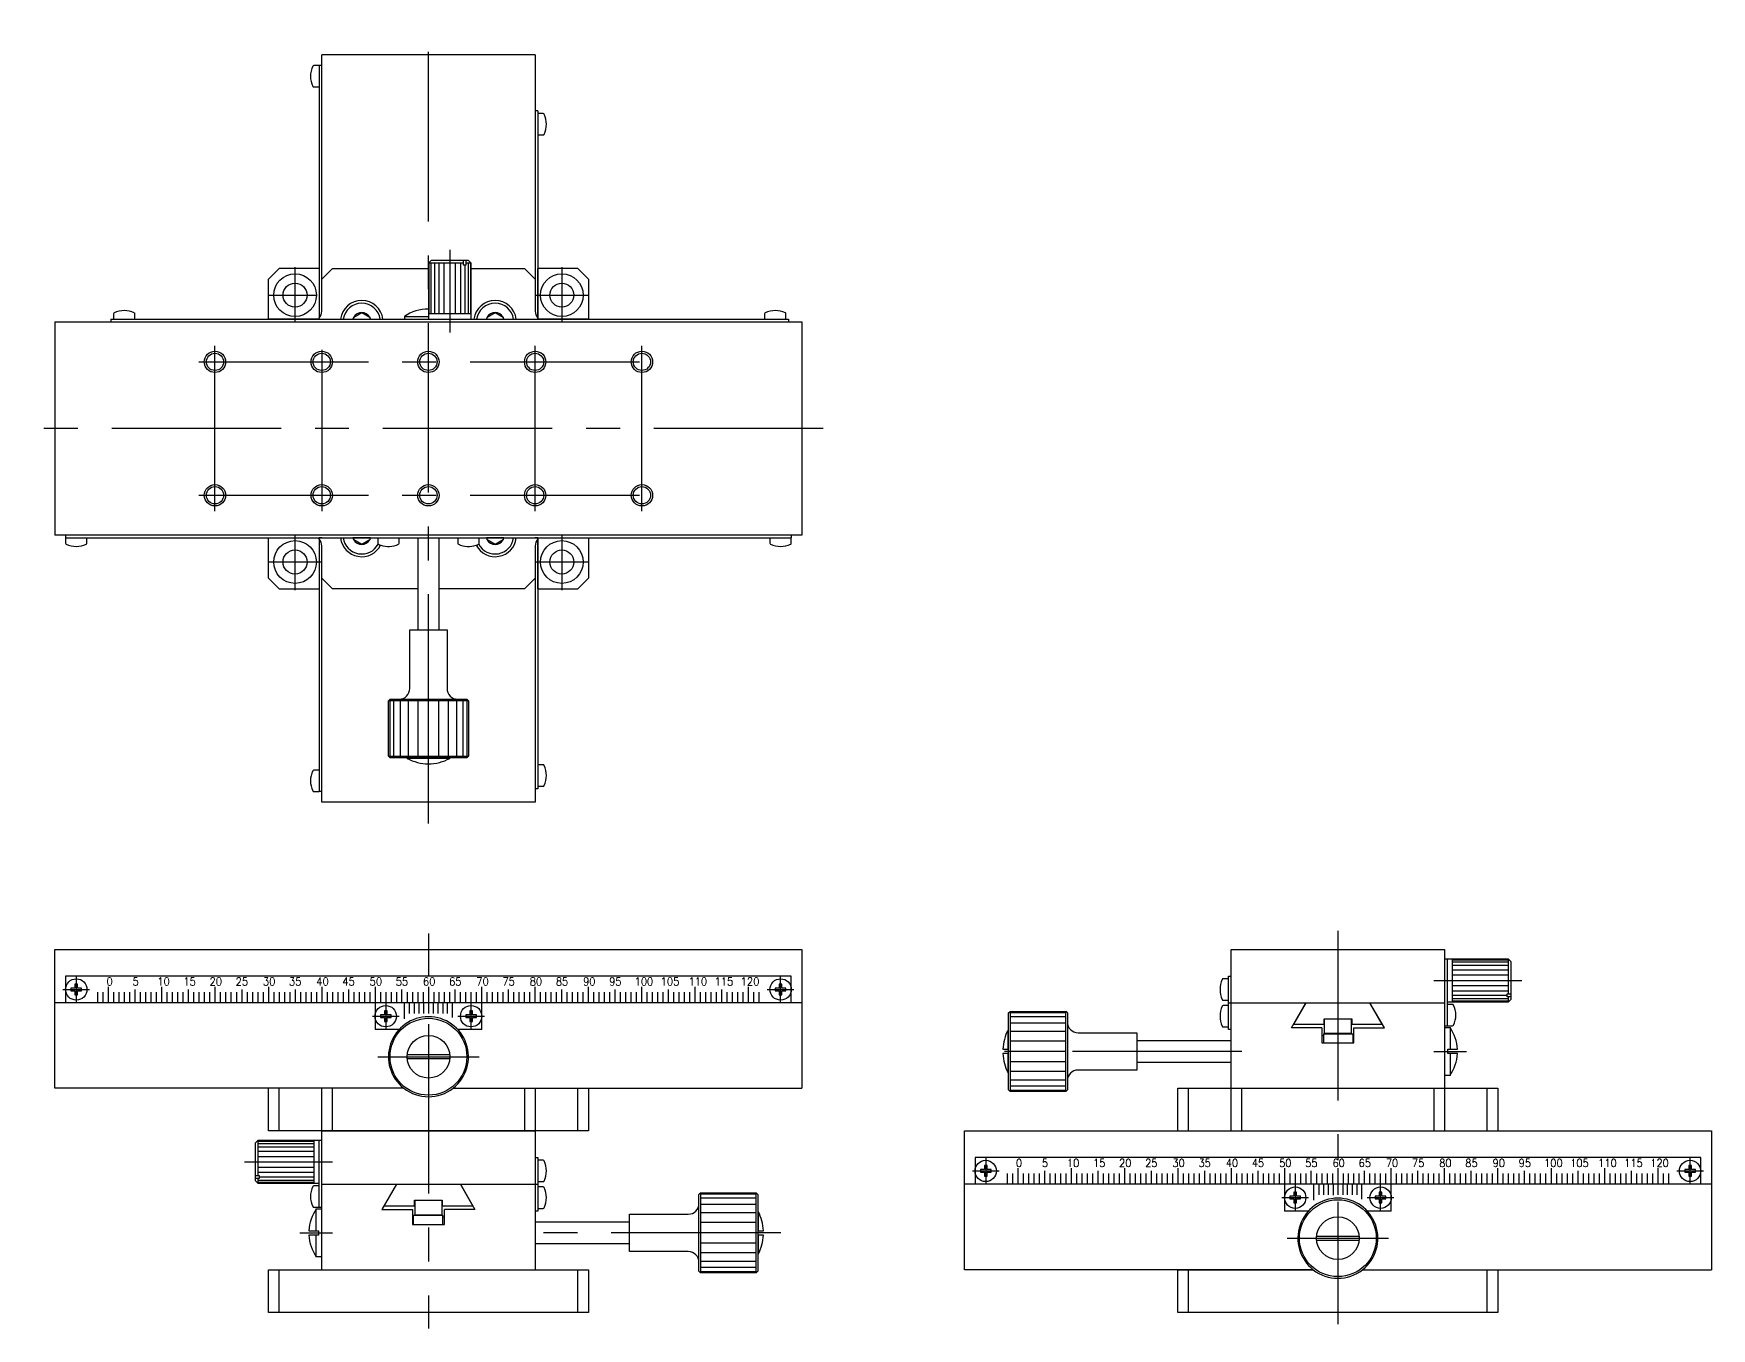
# Model space of a CAD drawing. Extents: x 10 to 520, y 10 to 290.
# Drawn here: x 206 to 520.4, y 47 to 289.6 of the extents above; entities that cross this region are included whole.
import ezdxf

# ---------------------------------------------------------------- set-up
doc = ezdxf.new("R2010")
doc.units = 0
doc.linetypes.add('CENTER', pattern=[50.8, 31.75, -6.35, 6.35, -6.35])
doc.layers.get('0').update_dxf_attribs({"linetype": 'CONTINUOUS'})
doc.layers.add('CENTER', color=1, linetype='CENTER')
doc.styles.add('CONVERTER_2', font='txt.shx', dxfattribs={"width": 0.9})

# ---------------------------------------------------------------- blocks, each defined once
blk = doc.blocks.new('*U19')
at = {"color": 7, "linetype": 'CONTINUOUS', "style": 'CONVERTER_2', "width": 0.9}
blk.add_text('120', height=1.5, dxfattribs=at).set_placement((338.5375, 111.25))
blk = doc.blocks.new('*U20')
at = {"color": 7, "linetype": 'CONTINUOUS', "style": 'CONVERTER_2', "width": 0.9}
blk.add_text('110', height=1.5, dxfattribs=at).set_placement((328.7625, 111.25))
blk = doc.blocks.new('*U21')
at = {"color": 7, "linetype": 'CONTINUOUS', "style": 'CONVERTER_2', "width": 0.9}
blk.add_text('100', height=1.5, dxfattribs=at).set_placement((318.65, 111.25))
blk = doc.blocks.new('*U22')
at = {"color": 7, "linetype": 'CONTINUOUS', "style": 'CONVERTER_2', "width": 0.9}
blk.add_text('115', height=1.5, dxfattribs=at).set_placement((333.65, 111.25))
blk = doc.blocks.new('*U23')
at = {"color": 7, "linetype": 'CONTINUOUS', "style": 'CONVERTER_2', "width": 0.9}
blk.add_text('105', height=1.5, dxfattribs=at).set_placement((323.5375, 111.25))
blk = doc.blocks.new('*U24')
at = {"color": 7, "linetype": 'CONTINUOUS', "style": 'CONVERTER_2', "width": 0.9}
blk.add_text('0', height=1.5, dxfattribs=at).set_placement((219.6625, 111.25))
blk = doc.blocks.new('*U25')
at = {"color": 7, "linetype": 'CONTINUOUS', "style": 'CONVERTER_2', "width": 0.9}
blk.add_text('10', height=1.5, dxfattribs=at).set_placement((229.2125, 111.25))
blk = doc.blocks.new('*U26')
at = {"color": 7, "linetype": 'CONTINUOUS', "style": 'CONVERTER_2', "width": 0.9}
blk.add_text('5', height=1.5, dxfattribs=at).set_placement((224.55, 111.25))
blk = doc.blocks.new('*U27')
at = {"color": 7, "linetype": 'CONTINUOUS', "style": 'CONVERTER_2', "width": 0.9}
blk.add_text('20', height=1.5, dxfattribs=at).set_placement((238.9875, 111.25))
blk = doc.blocks.new('*U28')
at = {"color": 7, "linetype": 'CONTINUOUS', "style": 'CONVERTER_2', "width": 0.9}
blk.add_text('15', height=1.5, dxfattribs=at).set_placement((234.1, 111.25))
blk = doc.blocks.new('*U29')
at = {"color": 7, "linetype": 'CONTINUOUS', "style": 'CONVERTER_2', "width": 0.9}
blk.add_text('55', height=1.5, dxfattribs=at).set_placement((273.875, 111.25))
blk = doc.blocks.new('*U30')
at = {"color": 7, "linetype": 'CONTINUOUS', "style": 'CONVERTER_2', "width": 0.9}
blk.add_text('95', height=1.5, dxfattribs=at).set_placement((313.875, 111.25))
blk = doc.blocks.new('*U31')
at = {"color": 7, "linetype": 'CONTINUOUS', "style": 'CONVERTER_2', "width": 0.9}
blk.add_text('90', height=1.5, dxfattribs=at).set_placement((308.9875, 111.25))
blk = doc.blocks.new('*U32')
at = {"color": 7, "linetype": 'CONTINUOUS', "style": 'CONVERTER_2', "width": 0.9}
blk.add_text('85', height=1.5, dxfattribs=at).set_placement((303.875, 111.25))
blk = doc.blocks.new('*U33')
at = {"color": 7, "linetype": 'CONTINUOUS', "style": 'CONVERTER_2', "width": 0.9}
blk.add_text('25', height=1.5, dxfattribs=at).set_placement((243.875, 111.25))
blk = doc.blocks.new('*U34')
at = {"color": 7, "linetype": 'CONTINUOUS', "style": 'CONVERTER_2', "width": 0.9}
blk.add_text('30', height=1.5, dxfattribs=at).set_placement((248.9875, 111.25))
blk = doc.blocks.new('*U35')
at = {"color": 7, "linetype": 'CONTINUOUS', "style": 'CONVERTER_2', "width": 0.9}
blk.add_text('35', height=1.5, dxfattribs=at).set_placement((253.875, 111.25))
blk = doc.blocks.new('*U36')
at = {"color": 7, "linetype": 'CONTINUOUS', "style": 'CONVERTER_2', "width": 0.9}
blk.add_text('40', height=1.5, dxfattribs=at).set_placement((258.9875, 111.25))
blk = doc.blocks.new('*U37')
at = {"color": 7, "linetype": 'CONTINUOUS', "style": 'CONVERTER_2', "width": 0.9}
blk.add_text('80', height=1.5, dxfattribs=at).set_placement((298.9875, 111.25))
blk = doc.blocks.new('*U38')
at = {"color": 7, "linetype": 'CONTINUOUS', "style": 'CONVERTER_2', "width": 0.9}
blk.add_text('75', height=1.5, dxfattribs=at).set_placement((293.875, 111.25))
blk = doc.blocks.new('*U39')
at = {"color": 7, "linetype": 'CONTINUOUS', "style": 'CONVERTER_2', "width": 0.9}
blk.add_text('45', height=1.5, dxfattribs=at).set_placement((263.875, 111.25))
blk = doc.blocks.new('*U40')
at = {"color": 7, "linetype": 'CONTINUOUS', "style": 'CONVERTER_2', "width": 0.9}
blk.add_text('60', height=1.5, dxfattribs=at).set_placement((278.9875, 111.25))
blk = doc.blocks.new('*U41')
at = {"color": 7, "linetype": 'CONTINUOUS', "style": 'CONVERTER_2', "width": 0.9}
blk.add_text('65', height=1.5, dxfattribs=at).set_placement((283.875, 111.25))
blk = doc.blocks.new('*U42')
at = {"color": 7, "linetype": 'CONTINUOUS', "style": 'CONVERTER_2', "width": 0.9}
blk.add_text('50', height=1.5, dxfattribs=at).set_placement((268.9875, 111.25))
blk = doc.blocks.new('*U43')
at = {"color": 7, "linetype": 'CONTINUOUS', "style": 'CONVERTER_2', "width": 0.9}
blk.add_text('70', height=1.5, dxfattribs=at).set_placement((288.9875, 111.25))
blk = doc.blocks.new('*U44')
at = {"color": 7, "linetype": 'CONTINUOUS', "style": 'CONVERTER_2', "width": 0.9}
blk.add_text('70', height=1.5, dxfattribs=at).set_placement((459.42, 77.25))
blk = doc.blocks.new('*U45')
at = {"color": 7, "linetype": 'CONTINUOUS', "style": 'CONVERTER_2', "width": 0.9}
blk.add_text('50', height=1.5, dxfattribs=at).set_placement((439.42, 77.25))
blk = doc.blocks.new('*U46')
at = {"color": 7, "linetype": 'CONTINUOUS', "style": 'CONVERTER_2', "width": 0.9}
blk.add_text('65', height=1.5, dxfattribs=at).set_placement((454.31, 77.25))
blk = doc.blocks.new('*U47')
at = {"color": 7, "linetype": 'CONTINUOUS', "style": 'CONVERTER_2', "width": 0.9}
blk.add_text('60', height=1.5, dxfattribs=at).set_placement((449.42, 77.25))
blk = doc.blocks.new('*U48')
at = {"color": 7, "linetype": 'CONTINUOUS', "style": 'CONVERTER_2', "width": 0.9}
blk.add_text('45', height=1.5, dxfattribs=at).set_placement((434.31, 77.25))
blk = doc.blocks.new('*U49')
at = {"color": 7, "linetype": 'CONTINUOUS', "style": 'CONVERTER_2', "width": 0.9}
blk.add_text('75', height=1.5, dxfattribs=at).set_placement((464.31, 77.25))
blk = doc.blocks.new('*U50')
at = {"color": 7, "linetype": 'CONTINUOUS', "style": 'CONVERTER_2', "width": 0.9}
blk.add_text('80', height=1.5, dxfattribs=at).set_placement((469.42, 77.25))
blk = doc.blocks.new('*U51')
at = {"color": 7, "linetype": 'CONTINUOUS', "style": 'CONVERTER_2', "width": 0.9}
blk.add_text('40', height=1.5, dxfattribs=at).set_placement((429.42, 77.25))
blk = doc.blocks.new('*U52')
at = {"color": 7, "linetype": 'CONTINUOUS', "style": 'CONVERTER_2', "width": 0.9}
blk.add_text('35', height=1.5, dxfattribs=at).set_placement((424.31, 77.25))
blk = doc.blocks.new('*U53')
at = {"color": 7, "linetype": 'CONTINUOUS', "style": 'CONVERTER_2', "width": 0.9}
blk.add_text('30', height=1.5, dxfattribs=at).set_placement((419.42, 77.25))
blk = doc.blocks.new('*U54')
at = {"color": 7, "linetype": 'CONTINUOUS', "style": 'CONVERTER_2', "width": 0.9}
blk.add_text('25', height=1.5, dxfattribs=at).set_placement((414.31, 77.25))
blk = doc.blocks.new('*U55')
at = {"color": 7, "linetype": 'CONTINUOUS', "style": 'CONVERTER_2', "width": 0.9}
blk.add_text('85', height=1.5, dxfattribs=at).set_placement((474.31, 77.25))
blk = doc.blocks.new('*U56')
at = {"color": 7, "linetype": 'CONTINUOUS', "style": 'CONVERTER_2', "width": 0.9}
blk.add_text('90', height=1.5, dxfattribs=at).set_placement((479.42, 77.25))
blk = doc.blocks.new('*U57')
at = {"color": 7, "linetype": 'CONTINUOUS', "style": 'CONVERTER_2', "width": 0.9}
blk.add_text('95', height=1.5, dxfattribs=at).set_placement((484.31, 77.25))
blk = doc.blocks.new('*U58')
at = {"color": 7, "linetype": 'CONTINUOUS', "style": 'CONVERTER_2', "width": 0.9}
blk.add_text('55', height=1.5, dxfattribs=at).set_placement((444.31, 77.25))
blk = doc.blocks.new('*U59')
at = {"color": 7, "linetype": 'CONTINUOUS', "style": 'CONVERTER_2', "width": 0.9}
blk.add_text('15', height=1.5, dxfattribs=at).set_placement((404.53, 77.25))
blk = doc.blocks.new('*U60')
at = {"color": 7, "linetype": 'CONTINUOUS', "style": 'CONVERTER_2', "width": 0.9}
blk.add_text('20', height=1.5, dxfattribs=at).set_placement((409.42, 77.25))
blk = doc.blocks.new('*U61')
at = {"color": 7, "linetype": 'CONTINUOUS', "style": 'CONVERTER_2', "width": 0.9}
blk.add_text('5', height=1.5, dxfattribs=at).set_placement((394.98, 77.25))
blk = doc.blocks.new('*U62')
at = {"color": 7, "linetype": 'CONTINUOUS', "style": 'CONVERTER_2', "width": 0.9}
blk.add_text('10', height=1.5, dxfattribs=at).set_placement((399.65, 77.25))
blk = doc.blocks.new('*U63')
at = {"color": 7, "linetype": 'CONTINUOUS', "style": 'CONVERTER_2', "width": 0.9}
blk.add_text('0', height=1.5, dxfattribs=at).set_placement((390.1, 77.25))
blk = doc.blocks.new('*U64')
at = {"color": 7, "linetype": 'CONTINUOUS', "style": 'CONVERTER_2', "width": 0.9}
blk.add_text('105', height=1.5, dxfattribs=at).set_placement((493.97, 77.25))
blk = doc.blocks.new('*U65')
at = {"color": 7, "linetype": 'CONTINUOUS', "style": 'CONVERTER_2', "width": 0.9}
blk.add_text('115', height=1.5, dxfattribs=at).set_placement((504.08, 77.25))
blk = doc.blocks.new('*U66')
at = {"color": 7, "linetype": 'CONTINUOUS', "style": 'CONVERTER_2', "width": 0.9}
blk.add_text('100', height=1.5, dxfattribs=at).set_placement((489.08, 77.25))
blk = doc.blocks.new('*U67')
at = {"color": 7, "linetype": 'CONTINUOUS', "style": 'CONVERTER_2', "width": 0.9}
blk.add_text('110', height=1.5, dxfattribs=at).set_placement((499.2, 77.25))
blk = doc.blocks.new('*U68')
at = {"color": 7, "linetype": 'CONTINUOUS', "style": 'CONVERTER_2', "width": 0.9}
blk.add_text('120', height=1.5, dxfattribs=at).set_placement((508.97, 77.25))

msp = doc.modelspace()

# ---------------------------------------------------------------- linework, layer by layer
at = {"color": 7, "linetype": 'CONTINUOUS'}
for p, q in [((259.5, 283.59), (258.51, 283.59)), ((259.5, 283.59), (259.5, 236.27)), ((260, 283.59), (259.5, 283.59)), ((260, 237.59), (260, 285.59)), ((300, 285.59), (260, 285.59)), ((300, 285.59), (300, 237.59)), ((258.51, 279.59), (259.5, 279.59)), ((300.5, 275.09), (300, 275.09)), ((300.5, 275.09), (300.5, 236.09)), ((301.49, 274.59), (300.5, 274.59)), ((300.5, 270.59), (301.49, 270.59)), ((252, 245.59), (250, 243.59)), ((259.5, 245.59), (252, 245.59)), ((260, 243.59), (262, 245.59)), ((262, 245.59), (280, 245.59)), ((280, 246.59), (280.5, 247.09)), ((286.53, 246.59), (280, 246.59)), ((280, 246.59), (280, 236.09)), ((287.5, 247.09), (280.5, 247.09)), ((286.53, 247.09), (286.53, 246.29)), ((286.53, 246.29), (287.1, 246.29)), ((287.1, 246.29), (287.1, 247.09)), ((288, 246.59), (287.1, 246.59)), ((287.5, 247.09), (288, 246.59)), ((288, 245.59), (288, 246.59)), ((288, 245.59), (298, 245.59)), ((288, 236.09), (288, 245.59)), ((300, 243.59), (298, 245.59)), ((308, 245.59), (300.5, 245.59)), ((300.5, 236.27), (300.5, 245.59)), ((310, 243.59), (308, 245.59)), ((250, 236.09), (250, 243.59)), ((250, 236.09), (250, 243.59)), ((310, 243.59), (310, 236.09)), ((220.5, 236.09), (220.5, 235.59)), ((220.5, 236.09), (259.5, 236.09)), ((221, 237.08), (221, 236.09)), ((225, 236.09), (225, 237.08)), ((259.32, 236.09), (250, 236.09)), ((259.5, 236.09), (259.32, 236.09)), ((259.5, 236.09), (260, 236.09)), ((260, 236.09), (265.85, 236.09)), ((265.85, 236.09), (266.01, 236.09)), ((266.01, 236.45), (267.5, 237.31)), ((266.01, 236.09), (266.01, 236.45)), ((266.01, 236.09), (268.99, 236.09)), ((267.5, 237.31), (268.99, 236.45)), ((268.99, 236.45), (268.99, 236.09)), ((268.99, 236.09), (269.15, 236.09)), ((269.15, 236.09), (271.47, 236.09)), ((271.47, 236.09), (289.04, 236.09)), ((275.5, 236.59), (280, 236.59)), ((275.5, 236.59), (275.5, 236.09)), ((288, 237.09), (280, 237.09)), ((289.04, 236.09), (295.96, 236.09)), ((290.85, 236.09), (291.01, 236.09)), ((291.01, 236.45), (292.5, 237.31)), ((291.01, 236.09), (291.01, 236.45)), ((291.01, 236.09), (293.99, 236.09)), ((292.5, 237.31), (293.99, 236.45)), ((293.99, 236.45), (293.99, 236.09)), ((293.99, 236.09), (294.15, 236.09)), ((295.96, 236.09), (296.47, 236.09)), ((296.47, 236.09), (300, 236.09)), ((300, 236.09), (300.5, 236.09)), ((300, 236.09), (300.5, 236.09)), ((300, 236.09), (300.5, 236.09)), ((300.68, 236.09), (300.5, 236.09)), ((310, 236.09), (300.5, 236.09)), ((300.5, 236.09), (347.5, 236.09)), ((343, 237.08), (343, 236.09)), ((347, 236.09), (347, 237.08)), ((347.5, 236.09), (347.5, 235.59)), ((210, 235.59), (210, 195.59)), ((210, 235.59), (350, 235.59)), ((350, 235.59), (350, 195.59)), ((350, 195.59), (210, 195.59)), ((212, 195.59), (212, 195.09)), ((212, 195.09), (250, 195.09)), ((212, 195.09), (212, 194.1)), ((216, 194.1), (216, 195.09)), ((250, 195.09), (259.5, 195.09)), ((250, 187.59), (250, 195.09)), ((259.32, 195.09), (259.5, 195.09)), ((260, 195.09), (259.5, 195.09)), ((259.5, 195.09), (278, 195.09)), ((266.01, 195.09), (265.85, 195.09)), ((266.01, 194.73), (266.01, 195.09)), ((268.99, 195.09), (266.01, 195.09)), ((268.99, 195.09), (268.99, 194.73)), ((269.15, 195.09), (268.99, 195.09)), ((270.5, 195.09), (270.5, 194.1)), ((270.5, 195.09), (270.5, 194.1)), ((274.5, 194.1), (274.5, 195.09)), ((278, 195.09), (282, 195.09)), ((278, 195.09), (278, 177.89)), ((282, 195.09), (300, 195.09)), ((282, 177.89), (282, 195.09)), ((285.5, 195.09), (285.5, 194.1)), ((289.5, 194.1), (289.5, 195.09)), ((291.01, 195.09), (290.85, 195.09)), ((293.99, 195.09), (291.01, 195.09)), ((291.01, 194.73), (291.01, 195.09)), ((294.15, 195.09), (293.99, 195.09)), ((293.99, 195.09), (293.99, 194.73)), ((300.5, 195.09), (300, 195.09)), ((300.5, 195.09), (300, 195.09)), ((300.5, 195.09), (300, 195.09)), ((300.5, 195.09), (300, 195.09)), ((300.5, 195.09), (300, 195.09)), ((300, 195.09), (300.5, 195.09)), ((300.5, 195.09), (300.68, 195.09)), ((300.5, 195.09), (310, 195.09)), ((300.5, 195.09), (300.5, 148.09)), ((300.5, 195.09), (348, 195.09)), ((310, 195.09), (310, 187.59)), ((344, 195.09), (344, 194.1)), ((348, 195.59), (348, 195.09)), ((348, 194.1), (348, 195.09)), ((259.5, 194.92), (259.5, 185.59)), ((260, 145.59), (260, 193.59)), ((267.5, 193.87), (266.01, 194.73)), ((268.99, 194.73), (267.5, 193.87)), ((292.5, 193.87), (291.01, 194.73)), ((293.99, 194.73), (292.5, 193.87)), ((300, 193.59), (300, 145.59)), ((300.5, 185.59), (300.5, 194.92)), ((250, 187.59), (252, 185.59)), ((252, 185.59), (259.5, 185.59)), ((259.5, 185.59), (259.5, 147.59)), ((262, 185.59), (260, 187.59)), ((278, 185.59), (262, 185.59)), ((273.1, 185.59), (265.1, 185.59)), ((298, 185.59), (282, 185.59)), ((298, 185.59), (300, 187.59)), ((300.5, 185.59), (308, 185.59)), ((308, 185.59), (310, 187.59)), ((276.5, 166.89), (276.5, 177.89)), ((276.5, 177.89), (278, 177.89)), ((278, 177.89), (282, 177.89)), ((282, 177.89), (283.5, 177.89)), ((283.5, 177.89), (283.5, 166.89)), ((272.8, 164.89), (272.5, 164.59)), ((272.5, 154.19), (272.5, 164.59)), ((287.5, 164.59), (272.5, 164.59)), ((272.8, 164.89), (287.2, 164.89)), ((287.5, 164.59), (287.2, 164.89)), ((287.5, 164.59), (287.5, 154.19)), ((272.5, 154.19), (272.8, 153.89)), ((272.5, 154.19), (287.5, 154.19)), ((287.5, 154.19), (287.2, 153.89)), ((259.5, 151.59), (258.51, 151.59)), ((287.2, 153.89), (272.8, 153.89)), ((276, 153.79), (276, 153.89)), ((284, 153.79), (276, 153.79)), ((284, 153.89), (284, 153.79)), ((301.49, 152.59), (300.5, 152.59)), ((300.5, 148.09), (300, 148.09)), ((300.5, 148.59), (301.49, 148.59)), ((258.51, 147.59), (259.5, 147.59)), ((260, 147.59), (259.5, 147.59)), ((300, 145.59), (260, 145.59)), ((210, 104), (210, 118)), ((210, 118), (350, 118)), ((350, 118), (350, 104)), ((430.43, 84), (430.43, 118)), ((430.43, 118), (470.43, 118)), ((470.43, 118), (470.43, 84)), ((482.43, 116.2), (470.43, 116.2)), ((470.93, 116.2), (470.93, 103.7)), ((471.93, 108.2), (471.93, 116.2)), ((482.43, 116.2), (482.93, 115.7)), ((482.43, 109.67), (482.43, 116.2)), ((482.93, 108.7), (482.93, 115.7)), ((280, 113), (212, 113)), ((212, 113), (212, 108)), ((213.75, 110.75), (213, 110.75)), ((213, 110.75), (213, 110.25)), ((213, 110.25), (213.75, 110.25)), ((214.25, 111.5), (213.75, 111.5)), ((213.75, 111.5), (213.75, 110.75)), ((213.75, 110.25), (213.75, 109.5)), ((214.25, 110.75), (214.25, 111.5)), ((215, 110.75), (214.25, 110.75)), ((214.25, 110.25), (215, 110.25)), ((214.25, 109.5), (214.25, 110.25)), ((215, 110.25), (215, 110.75)), ((270, 111), (270, 103)), ((348, 113), (280, 113)), ((290, 103), (290, 111)), ((345, 110.75), (345, 110.25)), ((345.75, 110.75), (345, 110.75)), ((345, 110.25), (345.75, 110.25)), ((345.75, 111.5), (345.75, 110.75)), ((346.25, 111.5), (345.75, 111.5)), ((345.75, 110.25), (345.75, 109.5)), ((346.25, 110.75), (346.25, 111.5)), ((347, 110.75), (346.25, 110.75)), ((346.25, 110.25), (347, 110.25)), ((346.25, 109.5), (346.25, 110.25)), ((347, 110.25), (347, 110.75)), ((348, 108), (348, 113)), ((429.93, 112.5), (428.94, 112.5)), ((429.93, 103), (429.93, 113)), ((429.93, 113), (430.43, 113)), ((350, 108), (210, 108)), ((213.75, 109.5), (214.25, 109.5)), ((345.75, 109.5), (346.25, 109.5)), ((428.94, 108.5), (429.93, 108.5)), ((429.93, 107.5), (428.94, 107.5)), ((429.93, 108), (470.43, 108)), ((441.72, 103.3), (444.43, 108)), ((444.43, 108), (442.12, 104)), ((459.15, 103.3), (456.43, 108)), ((458.74, 104), (456.43, 108)), ((471.92, 107.7), (470.93, 107.7)), ((470.95, 108.2), (482.43, 108.2)), ((482.13, 109.67), (482.93, 109.67)), ((482.13, 109.1), (482.13, 109.67)), ((482.93, 109.1), (482.13, 109.1)), ((482.43, 108.2), (482.43, 109.1)), ((482.93, 108.7), (482.43, 108.2)), ((210, 92), (210, 104)), ((271.75, 105.75), (271, 105.75)), ((271, 105.75), (271, 105.25)), ((271, 105.25), (271.75, 105.25)), ((272.25, 106.5), (271.75, 106.5)), ((271.75, 106.5), (271.75, 105.75)), ((271.75, 105.25), (271.75, 104.5)), ((271.75, 104.5), (272.25, 104.5)), ((272.25, 105.75), (272.25, 106.5)), ((273, 105.75), (272.25, 105.75)), ((272.25, 104.5), (272.25, 105.25)), ((272.25, 105.25), (273, 105.25)), ((273, 105.25), (273, 105.75)), ((287, 105.75), (287, 105.25)), ((287.75, 105.75), (287, 105.75)), ((287, 105.25), (287.75, 105.25)), ((287.75, 106.5), (287.75, 105.75)), ((288.25, 106.5), (287.75, 106.5)), ((287.75, 105.25), (287.75, 104.5)), ((287.75, 104.5), (288.25, 104.5)), ((288.25, 105.75), (288.25, 106.5)), ((289, 105.75), (288.25, 105.75)), ((288.25, 105.25), (289, 105.25)), ((288.25, 104.5), (288.25, 105.25)), ((289, 105.25), (289, 105.75)), ((350, 104), (350, 92)), ((388.73, 106.1), (389.03, 106.4)), ((388.73, 91.7), (388.73, 106.1)), ((389.03, 106.4), (399.43, 106.4)), ((389.03, 106.4), (389.03, 91.4)), ((399.73, 106.1), (399.43, 106.4)), ((399.43, 91.4), (399.43, 106.4)), ((399.73, 106.1), (399.73, 91.7)), ((442.12, 104), (447.83, 104)), ((447.83, 105), (453.03, 105)), ((447.83, 104), (447.83, 105)), ((447.93, 102.22), (447.93, 105)), ((452.93, 105), (452.93, 102.22)), ((453.03, 105), (453.03, 104)), ((453.03, 104), (458.74, 104)), ((274.5, 103), (270, 103)), ((290, 103), (285.5, 103)), ((388.63, 99.3), (388.63, 102.9)), ((388.63, 102.9), (388.73, 102.9)), ((401.73, 102.4), (412.73, 102.4)), ((412.73, 102.4), (412.73, 100.9)), ((412.73, 100.9), (412.73, 96.9)), ((430.43, 100.9), (412.73, 100.9)), ((428.94, 103.5), (429.93, 103.5)), ((430.43, 103), (429.93, 103)), ((447.43, 103.3), (441.72, 103.3)), ((447.43, 103.3), (447.43, 100.5)), ((447.43, 101.9), (447.73, 101.9)), ((447.73, 102.22), (453.23, 102.22)), ((447.73, 102.22), (447.73, 100.5)), ((447.93, 102.3), (452.93, 102.3)), ((453.23, 102.22), (453.23, 100.5)), ((453.43, 100.5), (453.43, 103.3)), ((453.43, 103.3), (459.15, 103.3)), ((470.43, 103.7), (470.93, 103.7)), ((470.43, 103.4), (471.45, 103.4)), ((470.93, 103.7), (471.92, 103.7)), ((471.45, 103.4), (471.45, 99.3)), ((276.02, 98.3), (283.98, 98.3)), ((283.98, 97.5), (276.02, 97.5)), ((387.64, 99.3), (388.73, 99.3)), ((388.73, 98.5), (387.64, 98.5)), ((388.63, 94.9), (388.63, 98.5)), ((447.43, 100.5), (453.43, 100.5)), ((471.03, 99.3), (472.82, 99.3)), ((471.03, 98.5), (471.03, 99.3)), ((472.82, 98.5), (471.03, 98.5)), ((471.45, 98.5), (471.45, 94.4)), ((388.73, 94.9), (388.63, 94.9)), ((412.73, 95.4), (401.73, 95.4)), ((412.73, 96.9), (430.43, 96.9)), ((412.73, 96.9), (412.73, 95.4)), ((471.45, 94.4), (470.43, 94.4)), ((260, 92), (210, 92)), ((250, 84), (250, 92)), ((252, 84), (252, 92)), ((275.37, 92), (260, 92)), ((260, 58), (260, 92)), ((262, 84), (262, 92)), ((284.63, 92), (300, 92)), ((298, 92), (298, 84)), ((300, 92), (350, 92)), ((300, 92), (300, 58)), ((308, 84), (308, 92)), ((310, 92), (310, 84)), ((388.73, 91.7), (389.03, 91.4)), ((399.43, 91.4), (389.03, 91.4)), ((399.43, 91.4), (399.73, 91.7)), ((420.43, 92), (432.43, 92)), ((420.43, 84), (420.43, 92)), ((420.43, 84), (420.43, 92)), ((420.43, 92), (480.43, 92)), ((422.43, 84), (422.43, 92)), ((422.43, 84), (422.43, 92)), ((432.43, 92), (468.43, 92)), ((432.43, 84), (432.43, 92)), ((468.43, 92), (480.43, 92)), ((468.43, 92), (468.43, 84)), ((478.43, 84), (478.43, 92)), ((478.43, 84), (478.43, 92)), ((480.43, 92), (480.43, 84)), ((480.43, 92), (480.43, 84)), ((247.5, 81.7), (248, 82.2)), ((248, 82.2), (248, 75.67)), ((260, 82.2), (248, 82.2)), ((262, 84), (250, 84)), ((258.5, 82.2), (258.5, 74.2)), ((259.5, 69.7), (259.5, 82.2)), ((260, 84), (300, 84)), ((298, 84), (262, 84)), ((310, 84), (298, 84)), ((380.43, 58), (380.43, 84)), ((380.43, 84), (520.43, 84)), ((520.43, 84), (520.43, 58)), ((247.5, 81.7), (247.5, 74.7)), ((300, 79), (300.5, 79)), ((300.5, 79), (300.5, 69)), ((518.43, 79), (382.43, 79)), ((382.43, 79), (382.43, 74)), ((518.43, 74), (518.43, 79)), ((247.5, 75.67), (248.3, 75.67)), ((248.3, 75.67), (248.3, 75.1)), ((301.49, 78.5), (300.5, 78.5)), ((383.43, 76.75), (383.43, 76.25)), ((384.18, 76.75), (383.43, 76.75)), ((383.43, 76.25), (384.18, 76.25)), ((384.18, 77.5), (384.18, 76.75)), ((384.68, 77.5), (384.18, 77.5)), ((384.18, 76.25), (384.18, 75.5)), ((384.18, 75.5), (384.68, 75.5)), ((384.68, 76.75), (384.68, 77.5)), ((385.43, 76.75), (384.68, 76.75)), ((384.68, 75.5), (384.68, 76.25)), ((384.68, 76.25), (385.43, 76.25)), ((385.43, 76.25), (385.43, 76.75)), ((516.18, 76.75), (515.43, 76.75)), ((515.43, 76.75), (515.43, 76.25)), ((515.43, 76.25), (516.18, 76.25)), ((516.68, 77.5), (516.18, 77.5)), ((516.18, 77.5), (516.18, 76.75)), ((516.18, 76.25), (516.18, 75.5)), ((516.18, 75.5), (516.68, 75.5)), ((516.68, 76.75), (516.68, 77.5)), ((517.43, 76.75), (516.68, 76.75)), ((516.68, 75.5), (516.68, 76.25)), ((516.68, 76.25), (517.43, 76.25)), ((517.43, 76.25), (517.43, 76.75)), ((248.3, 75.1), (247.5, 75.1)), ((248, 74.2), (247.5, 74.7)), ((248, 75.1), (248, 74.2)), ((248, 74.2), (259.49, 74.2)), ((259.5, 73.7), (258.51, 73.7)), ((260, 74), (300.5, 74)), ((274, 74), (271.29, 69.3)), ((274, 74), (271.69, 70)), ((288.31, 70), (286, 74)), ((286, 74), (288.71, 69.3)), ((300.5, 74.5), (301.49, 74.5)), ((301.49, 73.5), (300.5, 73.5)), ((331, 72.4), (330.7, 72.1)), ((331, 72.4), (331, 57.4)), ((331, 72.4), (341.4, 72.4)), ((341.4, 57.4), (341.4, 72.4)), ((341.4, 72.4), (341.7, 72.1)), ((520.43, 74), (380.43, 74)), ((440.43, 74), (440.43, 69)), ((442.18, 72.5), (442.18, 71.75)), ((442.68, 72.5), (442.18, 72.5)), ((442.68, 71.75), (442.68, 72.5)), ((458.68, 72.5), (458.18, 72.5)), ((458.18, 72.5), (458.18, 71.75)), ((458.68, 71.75), (458.68, 72.5)), ((460.43, 69), (460.43, 74)), ((258.51, 69.7), (259.5, 69.7)), ((258.99, 65.3), (258.99, 69.4)), ((258.99, 69.4), (260, 69.4)), ((259.5, 69.7), (260, 69.7)), ((271.29, 69.3), (277, 69.3)), ((271.69, 70), (277.4, 70)), ((277, 69.3), (277, 66.5)), ((277.4, 70), (277.4, 71)), ((277.4, 71), (282.6, 71)), ((277.5, 68.22), (277.5, 71)), ((282.5, 71), (282.5, 68.22)), ((282.6, 71), (282.6, 70)), ((282.6, 70), (288.31, 70)), ((288.71, 69.3), (283, 69.3)), ((283, 66.5), (283, 69.3)), ((300.5, 69.5), (301.49, 69.5)), ((330.7, 57.7), (330.7, 72.1)), ((341.7, 72.1), (341.7, 57.7)), ((441.43, 71.75), (441.43, 71.25)), ((442.18, 71.75), (441.43, 71.75)), ((441.43, 71.25), (442.18, 71.25)), ((442.18, 71.25), (442.18, 70.5)), ((442.18, 70.5), (442.68, 70.5)), ((443.43, 71.75), (442.68, 71.75)), ((442.68, 71.25), (443.43, 71.25)), ((442.68, 70.5), (442.68, 71.25)), ((443.43, 71.25), (443.43, 71.75)), ((458.18, 71.75), (457.43, 71.75)), ((457.43, 71.75), (457.43, 71.25)), ((457.43, 71.25), (458.18, 71.25)), ((458.18, 71.25), (458.18, 70.5)), ((458.18, 70.5), (458.68, 70.5)), ((459.43, 71.75), (458.68, 71.75)), ((458.68, 70.5), (458.68, 71.25)), ((458.68, 71.25), (459.43, 71.25)), ((459.43, 71.25), (459.43, 71.75)), ((277, 66.5), (283, 66.5)), ((277.2, 66.5), (277.2, 68.22)), ((277.2, 68.22), (282.7, 68.22)), ((277.5, 68.3), (282.5, 68.3)), ((282.7, 66.5), (282.7, 68.22)), ((282.7, 67.9), (283, 67.9)), ((300.5, 69), (300, 69)), ((317.7, 66.9), (300, 66.9)), ((317.7, 68.4), (328.7, 68.4)), ((317.7, 66.9), (317.7, 68.4)), ((317.7, 62.9), (317.7, 66.9)), ((341.7, 68.9), (341.8, 68.9)), ((341.8, 68.9), (341.8, 65.3)), ((444.93, 69), (440.43, 69)), ((460.43, 69), (455.93, 69)), ((257.61, 65.3), (259.4, 65.3)), ((259.4, 64.5), (257.61, 64.5)), ((258.99, 60.4), (258.99, 64.5)), ((259.4, 65.3), (259.4, 64.5)), ((300, 62.9), (317.7, 62.9)), ((317.7, 61.4), (317.7, 62.9)), ((341.7, 65.3), (342.79, 65.3)), ((342.79, 64.5), (341.7, 64.5)), ((341.8, 64.5), (341.8, 60.9)), ((446.45, 64.3), (454.41, 64.3)), ((454.41, 63.5), (446.45, 63.5)), ((260, 60.4), (258.99, 60.4)), ((328.7, 61.4), (317.7, 61.4)), ((341.8, 60.9), (341.7, 60.9)), ((250, 50), (250, 58)), ((250, 58), (310, 58)), ((252, 50), (252, 58)), ((308, 50), (308, 58)), ((310, 58), (310, 50)), ((330.7, 57.7), (331, 57.4)), ((341.4, 57.4), (331, 57.4)), ((341.4, 57.4), (341.7, 57.7)), ((445.8, 58), (380.43, 58)), ((420.43, 58), (445.8, 58)), ((420.43, 50), (420.43, 58)), ((422.43, 50), (422.43, 58)), ((455.06, 58), (520.43, 58)), ((478.43, 50), (478.43, 58)), ((480.43, 58), (480.43, 50)), ((310, 50), (250, 50)), ((480.43, 50), (420.43, 50))]:
    msp.add_line(p, q, dxfattribs=at)
at = {"color": 3, "linetype": 'CONTINUOUS'}
for p, q in [((280.14, 237.09), (280.14, 246.59)), ((280.54, 237.09), (280.54, 246.59)), ((281.17, 237.09), (281.17, 246.59)), ((282, 237.09), (282, 246.59)), ((282.96, 237.09), (282.96, 246.59)), ((284, 246.59), (284, 237.09)), ((285.04, 246.59), (285.04, 237.09)), ((286, 246.59), (286, 237.09)), ((286.83, 246.29), (286.83, 237.09)), ((287.46, 246.59), (287.46, 237.09)), ((287.86, 246.59), (287.86, 237.09)), ((272.76, 164.59), (272.76, 154.19)), ((273.5, 154.19), (273.5, 164.59)), ((274.7, 164.59), (274.7, 154.19)), ((276.25, 154.19), (276.25, 164.59)), ((278.06, 154.19), (278.06, 164.59)), ((280, 154.19), (280, 164.59)), ((281.94, 154.19), (281.94, 164.59)), ((283.75, 154.19), (283.75, 164.59)), ((285.3, 154.19), (285.3, 164.59)), ((286.5, 154.19), (286.5, 164.59)), ((287.24, 154.19), (287.24, 164.59)), ((471.93, 116.06), (482.43, 116.06)), ((471.93, 115.66), (482.43, 115.66)), ((471.93, 115.03), (482.43, 115.03)), ((471.93, 114.2), (482.43, 114.2)), ((471.93, 113.24), (482.43, 113.24)), ((220, 111), (220, 108)), ((225, 110.5), (225, 108)), ((230, 111), (230, 108)), ((235, 110.5), (235, 108)), ((240, 111), (240, 108)), ((245, 110.5), (245, 108)), ((250, 111), (250, 108)), ((255, 110.5), (255, 108)), ((260, 111), (260, 108)), ((265, 110.5), (265, 108)), ((275, 108), (275, 110.5)), ((280, 111), (280, 106)), ((285, 108), (285, 110.5)), ((295, 108), (295, 110.5)), ((300, 108), (300, 111)), ((305, 108), (305, 110.5)), ((310, 108), (310, 111)), ((315, 108), (315, 110.5)), ((320, 108), (320, 111)), ((325, 108), (325, 110.5)), ((330, 108), (330, 111)), ((335, 108), (335, 110.5)), ((340, 108), (340, 111)), ((471.93, 112.2), (482.43, 112.2)), ((482.43, 111.16), (471.93, 111.16)), ((482.43, 110.2), (471.93, 110.2)), ((218, 110), (218, 108)), ((219, 110), (219, 108)), ((221, 110), (221, 108)), ((222, 110), (222, 108)), ((223, 110), (223, 108)), ((224, 110), (224, 108)), ((226, 110), (226, 108)), ((227, 110), (227, 108)), ((228, 110), (228, 108)), ((229, 110), (229, 108)), ((231, 110), (231, 108)), ((232, 110), (232, 108)), ((233, 110), (233, 108)), ((234, 110), (234, 108)), ((236, 110), (236, 108)), ((237, 110), (237, 108)), ((238, 110), (238, 108)), ((239, 110), (239, 108)), ((241, 110), (241, 108)), ((242, 110), (242, 108)), ((243, 110), (243, 108)), ((244, 110), (244, 108)), ((246, 110), (246, 108)), ((247, 110), (247, 108)), ((248, 110), (248, 108)), ((249, 110), (249, 108)), ((251, 110), (251, 108)), ((252, 110), (252, 108)), ((253, 110), (253, 108)), ((254, 110), (254, 108)), ((256, 110), (256, 108)), ((257, 110), (257, 108)), ((258, 110), (258, 108)), ((259, 110), (259, 108)), ((261, 110), (261, 108)), ((262, 110), (262, 108)), ((263, 110), (263, 108)), ((264, 110), (264, 108)), ((266, 110), (266, 108)), ((267, 110), (267, 108)), ((268, 110), (268, 108)), ((269, 110), (269, 108)), ((271, 110), (271, 108)), ((272, 110), (272, 108)), ((273, 110), (273, 108)), ((274, 110), (274, 108)), ((275.5, 105), (275.5, 108)), ((276, 110), (276, 108)), ((276.4, 108), (276.4, 106)), ((277, 110), (277, 108)), ((277.3, 108), (277.3, 106)), ((278, 110), (278, 108)), ((278.2, 108), (278.2, 106)), ((279, 110), (279, 108)), ((279.1, 108), (279.1, 105.98)), ((280.9, 108), (280.9, 106)), ((281, 110), (281, 108)), ((281.8, 106), (281.8, 108)), ((282, 108), (282, 110)), ((282.7, 108), (282.7, 106)), ((283, 108), (283, 110)), ((283.6, 106), (283.6, 108)), ((284, 108), (284, 110)), ((284.5, 105.24), (284.5, 108)), ((286, 108), (286, 110)), ((287, 108), (287, 110)), ((288, 108), (288, 110)), ((289, 108), (289, 110)), ((291, 108), (291, 110)), ((292, 108), (292, 110)), ((293, 108), (293, 110)), ((294, 108), (294, 110)), ((296, 108), (296, 110)), ((297, 108), (297, 110)), ((298, 108), (298, 110)), ((299, 108), (299, 110)), ((301, 108), (301, 110)), ((302, 108), (302, 110)), ((303, 108), (303, 110)), ((304, 108), (304, 110)), ((306, 108), (306, 110)), ((307, 108), (307, 110)), ((308, 108), (308, 110)), ((309, 108), (309, 110)), ((311, 108), (311, 110)), ((312, 108), (312, 110)), ((313, 108), (313, 110)), ((314, 108), (314, 110)), ((316, 108), (316, 110)), ((317, 108), (317, 110)), ((318, 108), (318, 110)), ((319, 108), (319, 110)), ((321, 108), (321, 110)), ((322, 108), (322, 110)), ((323, 108), (323, 110)), ((324, 108), (324, 110)), ((326, 108), (326, 110)), ((327, 108), (327, 110)), ((328, 108), (328, 110)), ((329, 108), (329, 110)), ((331, 108), (331, 110)), ((332, 108), (332, 110)), ((333, 108), (333, 110)), ((334, 108), (334, 110)), ((336, 108), (336, 110)), ((337, 108), (337, 110)), ((338, 108), (338, 110)), ((339, 108), (339, 110)), ((341, 108), (341, 110)), ((342, 108), (342, 110)), ((482.13, 109.37), (471.93, 109.37)), ((482.43, 108.74), (471.93, 108.74)), ((482.43, 108.34), (471.93, 108.34)), ((399.43, 106.14), (389.03, 106.14)), ((399.43, 105.4), (389.03, 105.4)), ((399.43, 104.2), (389.03, 104.2)), ((399.43, 102.65), (389.03, 102.65)), ((399.43, 100.84), (389.03, 100.84)), ((399.43, 98.9), (389.03, 98.9)), ((399.43, 96.96), (389.03, 96.96)), ((399.43, 95.15), (389.03, 95.15)), ((389.03, 93.6), (399.43, 93.6)), ((399.43, 92.4), (389.03, 92.4)), ((389.03, 91.66), (399.43, 91.66)), ((248, 82.06), (258.5, 82.06)), ((248, 81.66), (258.5, 81.66)), ((248, 81.03), (258.5, 81.03)), ((248, 80.2), (258.5, 80.2)), ((248, 79.24), (258.5, 79.24)), ((248, 78.2), (258.5, 78.2)), ((258.5, 77.16), (248, 77.16)), ((258.5, 76.2), (248, 76.2)), ((388.43, 76), (388.43, 74)), ((389.43, 76), (389.43, 74)), ((390.43, 77), (390.43, 74)), ((391.43, 76), (391.43, 74)), ((392.43, 76), (392.43, 74)), ((393.43, 76), (393.43, 74)), ((394.43, 76), (394.43, 74)), ((395.43, 76.5), (395.43, 74)), ((396.43, 76), (396.43, 74)), ((397.43, 76), (397.43, 74)), ((398.43, 76), (398.43, 74)), ((399.43, 76), (399.43, 74)), ((400.43, 77), (400.43, 74)), ((401.43, 76), (401.43, 74)), ((402.43, 76), (402.43, 74)), ((403.43, 76), (403.43, 74)), ((404.43, 76), (404.43, 74)), ((405.43, 76.5), (405.43, 74)), ((406.43, 76), (406.43, 74)), ((407.43, 76), (407.43, 74)), ((408.43, 76), (408.43, 74)), ((409.43, 76), (409.43, 74)), ((410.43, 77), (410.43, 74)), ((411.43, 76), (411.43, 74)), ((412.43, 76), (412.43, 74)), ((413.43, 76), (413.43, 74)), ((414.43, 76), (414.43, 74)), ((415.43, 76.5), (415.43, 74)), ((416.43, 76), (416.43, 74)), ((417.43, 76), (417.43, 74)), ((418.43, 76), (418.43, 74)), ((419.43, 76), (419.43, 74)), ((420.43, 77), (420.43, 74)), ((421.43, 76), (421.43, 74)), ((422.43, 76), (422.43, 74)), ((423.43, 76), (423.43, 74)), ((424.43, 76), (424.43, 74)), ((425.43, 76.5), (425.43, 74)), ((426.43, 76), (426.43, 74)), ((427.43, 76), (427.43, 74)), ((428.43, 76), (428.43, 74)), ((429.43, 76), (429.43, 74)), ((430.43, 77), (430.43, 74)), ((431.43, 76), (431.43, 74)), ((432.43, 76), (432.43, 74)), ((433.43, 76), (433.43, 74)), ((434.43, 76), (434.43, 74)), ((435.43, 76.5), (435.43, 74)), ((436.43, 76), (436.43, 74)), ((437.43, 76), (437.43, 74)), ((438.43, 76), (438.43, 74)), ((439.43, 76), (439.43, 74)), ((440.43, 77), (440.43, 74)), ((441.43, 76), (441.43, 74)), ((442.43, 76), (442.43, 74)), ((443.43, 76), (443.43, 74)), ((444.43, 76), (444.43, 74)), ((445.43, 74), (445.43, 76.5)), ((446.43, 76), (446.43, 74)), ((447.43, 76), (447.43, 74)), ((448.43, 76), (448.43, 74)), ((449.43, 76), (449.43, 74)), ((450.43, 77), (450.43, 72)), ((451.43, 76), (451.43, 74)), ((452.43, 74), (452.43, 76)), ((453.43, 74), (453.43, 76)), ((454.43, 74), (454.43, 76)), ((455.43, 74), (455.43, 76.5)), ((456.43, 74), (456.43, 76)), ((457.43, 74), (457.43, 76)), ((458.43, 74), (458.43, 76)), ((459.43, 74), (459.43, 76)), ((460.43, 74), (460.43, 77)), ((461.43, 74), (461.43, 76)), ((462.43, 74), (462.43, 76)), ((463.43, 74), (463.43, 76)), ((464.43, 74), (464.43, 76)), ((465.43, 74), (465.43, 76.5)), ((466.43, 74), (466.43, 76)), ((467.43, 74), (467.43, 76)), ((468.43, 74), (468.43, 76)), ((469.43, 74), (469.43, 76)), ((470.43, 74), (470.43, 77)), ((471.43, 74), (471.43, 76)), ((472.43, 74), (472.43, 76)), ((473.43, 74), (473.43, 76)), ((474.43, 74), (474.43, 76)), ((475.43, 74), (475.43, 76.5)), ((476.43, 74), (476.43, 76)), ((477.43, 74), (477.43, 76)), ((478.43, 74), (478.43, 76)), ((479.43, 74), (479.43, 76)), ((480.43, 74), (480.43, 77)), ((481.43, 74), (481.43, 76)), ((482.43, 74), (482.43, 76)), ((483.43, 74), (483.43, 76)), ((484.43, 74), (484.43, 76)), ((485.43, 74), (485.43, 76.5)), ((486.43, 74), (486.43, 76)), ((487.43, 74), (487.43, 76)), ((488.43, 74), (488.43, 76)), ((489.43, 74), (489.43, 76)), ((490.43, 74), (490.43, 77)), ((491.43, 74), (491.43, 76)), ((492.43, 74), (492.43, 76)), ((493.43, 74), (493.43, 76)), ((494.43, 74), (494.43, 76)), ((495.43, 74), (495.43, 76.5)), ((496.43, 74), (496.43, 76)), ((497.43, 74), (497.43, 76)), ((498.43, 74), (498.43, 76)), ((499.43, 74), (499.43, 76)), ((500.43, 74), (500.43, 77)), ((501.43, 74), (501.43, 76)), ((502.43, 74), (502.43, 76)), ((503.43, 74), (503.43, 76)), ((504.43, 74), (504.43, 76)), ((505.43, 74), (505.43, 76.5)), ((506.43, 74), (506.43, 76)), ((507.43, 74), (507.43, 76)), ((508.43, 74), (508.43, 76)), ((509.43, 74), (509.43, 76)), ((510.43, 74), (510.43, 77)), ((511.43, 74), (511.43, 76)), ((512.43, 74), (512.43, 76)), ((258.5, 74.74), (248, 74.74)), ((258.5, 74.34), (248, 74.34)), ((258.5, 75.37), (248.3, 75.37)), ((445.93, 71), (445.93, 74)), ((446.83, 74), (446.83, 72)), ((447.73, 74), (447.73, 72)), ((448.63, 74), (448.63, 72)), ((449.53, 74), (449.53, 71.98)), ((451.33, 74), (451.33, 72)), ((452.23, 72), (452.23, 74)), ((453.13, 74), (453.13, 72)), ((454.03, 72), (454.03, 74)), ((454.93, 71.24), (454.93, 74)), ((341.4, 72.14), (331, 72.14)), ((341.4, 71.4), (331, 71.4)), ((341.4, 70.2), (331, 70.2)), ((341.4, 68.65), (331, 68.65)), ((341.4, 66.84), (331, 66.84)), ((341.4, 64.9), (331, 64.9)), ((341.4, 62.96), (331, 62.96)), ((341.4, 61.15), (331, 61.15)), ((331, 59.6), (341.4, 59.6)), ((341.4, 58.4), (331, 58.4)), ((331, 57.66), (341.4, 57.66))]:
    msp.add_line(p, q, dxfattribs=at)
at = {"color": 7, "linetype": 'CONTINUOUS'}
for centre, radius in [((255, 240.59), 4), ((255, 240.59), 2.25), ((305, 240.59), 4), ((305, 240.59), 2.25), ((240, 228.09), 1.62), ((260, 228.09), 1.62), ((280, 228.09), 1.62), ((300, 228.09), 1.62), ((320, 228.09), 1.62), ((240, 203.09), 1.62), ((260, 203.09), 1.62), ((280, 203.09), 1.62), ((300, 203.09), 1.62), ((320, 203.09), 1.62), ((255, 190.59), 4), ((255, 190.59), 2.25), ((305, 190.59), 4), ((305, 190.59), 2.25), ((214, 110.5), 2), ((346, 110.5), 2), ((272, 105.5), 2), ((288, 105.5), 2), ((280, 97.9), 7.2), ((280, 97.9), 4), ((384.43, 76.5), 2), ((516.43, 76.5), 2), ((442.43, 71.5), 2), ((458.43, 71.5), 2), ((450.43, 63.9), 7.2), ((450.43, 63.9), 4)]:
    msp.add_circle(centre, radius, dxfattribs=at)
at = {"color": 3, "linetype": 'CONTINUOUS'}
for centre in [(240, 228.09), (260, 228.09), (280, 228.09), (300, 228.09), (320, 228.09), (240, 203.09), (260, 203.09), (280, 203.09), (300, 203.09), (320, 203.09)]:
    msp.add_circle(centre, 2, dxfattribs=at)
at = {"color": 7, "linetype": 'CONTINUOUS'}
for centre, radius, start, end in [((262.25, 281.59), 4.35, 154.3284, 205.6716), ((258.51, 283.39), 0.2, 90, 154.3284), ((258.51, 279.79), 0.2, 205.6716, 270), ((301.49, 274.39), 0.2, 25.6716, 90), ((297.75, 272.59), 4.35, 334.3284, 25.6716), ((301.49, 270.79), 0.2, 270, 334.3284), ((267.5, 235.59), 4, 7.1808, 172.8192), ((267.5, 235.59), 3.5, 8.2132, 171.7868), ((292.5, 235.59), 4, 7.1808, 172.8192), ((292.5, 235.59), 3.5, 8.2132, 171.7868), ((221.2, 237.08), 0.2, 115.6716, 180), ((223, 233.34), 4.35, 64.3284, 115.6716), ((224.8, 237.08), 0.2, 0, 64.3284), ((258, 237.59), 2, 311.4096, 318.5904), ((258, 237.59), 2, 318.5904, 0), ((267.5, 235.59), 1.72, 150, 163.1003), ((267.5, 235.59), 1.72, 90, 150), ((267.5, 235.59), 1.72, 30, 90), ((267.5, 235.59), 1.72, 16.8997, 30), ((280, 229.98), 8, 90, 124.2289), ((292.5, 235.59), 1.72, 150, 163.1003), ((292.5, 235.59), 1.72, 90, 150), ((292.5, 235.59), 1.72, 30, 90), ((292.5, 235.59), 1.72, 16.8997, 30), ((302, 237.59), 2, 180, 221.4096), ((302, 237.59), 2, 221.4096, 228.5904), ((343.2, 237.08), 0.2, 115.6716, 180), ((345, 233.34), 4.35, 64.3284, 115.6716), ((346.8, 237.08), 0.2, 0, 64.3284), ((258, 193.59), 2, 41.4096, 48.5904), ((267.5, 195.59), 4, 187.1808, 332.4477), ((267.5, 195.59), 3.5, 188.2132, 331.7673), ((267.5, 195.59), 1.72, 196.8997, 210), ((267.5, 195.59), 1.72, 330, 343.1003), ((292.5, 195.59), 4, 207.5523, 352.8192), ((292.5, 195.59), 3.5, 208.2327, 351.7868), ((292.5, 195.59), 1.72, 196.8997, 210), ((292.5, 195.59), 1.72, 330, 343.1003), ((302, 193.59), 2, 131.4096, 138.5904), ((212.2, 194.1), 0.2, 180, 244.3284), ((214, 197.85), 4.35, 244.3284, 295.6716), ((215.8, 194.1), 0.2, 295.6716, 0), ((258, 193.59), 2, 0, 41.4096), ((267.5, 195.59), 1.72, 210, 270), ((267.5, 195.59), 1.72, 270, 330), ((270.7, 194.1), 0.2, 180, 244.3284), ((270.7, 194.1), 0.2, 180, 244.3284), ((272.5, 197.85), 4.35, 244.3284, 250.5012), ((272.5, 197.85), 4.35, 250.5012, 295.6716), ((274.3, 194.1), 0.2, 295.6716, 0), ((285.7, 194.1), 0.2, 180, 244.3284), ((287.5, 197.85), 4.35, 244.3284, 289.4988), ((287.5, 197.85), 4.35, 289.4988, 295.6716), ((289.3, 194.1), 0.2, 295.6716, 0), ((292.5, 195.59), 1.72, 210, 270), ((292.5, 195.59), 1.72, 270, 330), ((302, 193.59), 2, 138.5904, 180), ((344.2, 194.1), 0.2, 180, 244.3284), ((346, 197.85), 4.35, 244.3284, 295.6716), ((347.8, 194.1), 0.2, 295.6716, 0), ((274.5, 166.89), 2, 270, 0), ((285.5, 166.89), 2, 180, 270), ((262.25, 149.59), 4.35, 154.3284, 205.6716), ((258.51, 151.39), 0.2, 90, 154.3284), ((280, 161.29), 8.5, 241.9275, 270), ((280, 161.29), 8.5, 270, 298.0725), ((301.49, 152.39), 0.2, 25.6716, 90), ((297.75, 150.59), 4.35, 334.3284, 25.6716), ((301.49, 148.79), 0.2, 270, 334.3284), ((258.51, 147.79), 0.2, 205.6716, 270), ((432.69, 110.5), 4.35, 154.3284, 205.6716), ((428.94, 112.3), 0.2, 90, 154.3284), ((432.69, 105.5), 4.35, 154.3284, 205.6716), ((428.94, 108.7), 0.2, 205.6716, 270), ((428.94, 107.3), 0.2, 90, 154.3284), ((471.92, 107.5), 0.2, 25.6716, 90), ((468.18, 105.7), 4.35, 334.3284, 25.6716), ((280, 97.9), 7.5, 308.1249, 231.8751), ((401.73, 104.4), 2, 180, 270), ((471.92, 103.9), 0.2, 270, 334.3284), ((396.13, 98.9), 8.5, 151.9275, 177.3027), ((428.94, 103.7), 0.2, 205.6716, 270), ((464.83, 98.9), 8, 2.866, 34.2289), ((396.13, 98.9), 8.5, 182.6973, 208.0725), ((464.83, 98.9), 8, 325.7711, 357.134), ((401.73, 93.4), 2, 90, 180), ((280, 97.9), 7.5, 231.8751, 308.1249), ((301.49, 78.3), 0.2, 25.6716, 90), ((297.75, 76.5), 4.35, 334.3284, 25.6716), ((262.25, 71.7), 4.35, 154.3284, 205.6716), ((258.51, 73.5), 0.2, 90, 154.3284), ((301.49, 74.7), 0.2, 270, 334.3284), ((301.49, 73.3), 0.2, 25.6716, 90), ((297.75, 71.5), 4.35, 334.3284, 25.6716), ((265.6, 64.9), 8, 145.7711, 177.134), ((258.51, 69.9), 0.2, 205.6716, 270), ((301.49, 69.7), 0.2, 270, 334.3284), ((328.7, 70.4), 2, 270, 0), ((450.43, 63.9), 7.5, 308.1249, 231.8751), ((334.3, 64.9), 8.5, 2.6973, 28.0725), ((265.6, 64.9), 8, 182.866, 214.2289), ((334.3, 64.9), 8.5, 331.9275, 357.3027), ((328.7, 59.4), 2, 0, 90), ((450.43, 63.9), 7.5, 231.8751, 308.1249)]:
    msp.add_arc(centre, radius, start, end, dxfattribs=at)
at = {"layer": 'CENTER', "color": 1, "linetype": 'CENTER'}
for p, q in [((280, 152.79), (280, 289.59)), ((284, 249.09), (284, 233.59)), ((255, 235.59), (255, 245.85)), ((305, 245.85), (305, 235.59)), ((249.94, 240.59), (259, 240.59)), ((300.14, 240.59), (310.06, 240.59)), ((240, 200.09), (240, 231.09)), ((260, 230.34), (260, 200.09)), ((300, 200.09), (300, 231.09)), ((320, 200.09), (320, 231.09)), ((237, 228.09), (323, 228.09)), ((354, 215.59), (206, 215.59)), ((237, 203.09), (323, 203.09)), ((255, 185.34), (255, 195.59)), ((305, 195.59), (305, 185.34)), ((259, 190.59), (249.94, 190.59)), ((259.86, 190.59), (259, 190.59)), ((310.06, 190.59), (300.14, 190.59)), ((280, 141.59), (280, 152.79)), ((280, 121), (280, 113)), ((450.43, 121.48), (450.43, 78.5)), ((211.5, 110.5), (216.5, 110.5)), ((214, 113), (214, 108)), ((343.5, 110.5), (348.5, 110.5)), ((346, 108), (346, 113)), ((468.43, 112.2), (484.93, 112.2)), ((272, 108), (272, 103)), ((288, 103), (288, 108)), ((269.5, 105.5), (274.5, 105.5)), ((280, 104), (280, 47)), ((285.5, 105.5), (290.5, 105.5)), ((270.5, 97.9), (289.5, 97.9)), ((432.43, 98.9), (384.41, 98.9)), ((468.43, 98.9), (474.56, 98.9)), ((384.43, 79), (384.43, 74)), ((516.43, 74), (516.43, 79)), ((245.5, 78.2), (262, 78.2)), ((381.93, 76.5), (386.93, 76.5)), ((513.93, 76.5), (518.93, 76.5)), ((442.43, 74), (442.43, 69)), ((458.43, 69), (458.43, 74)), ((439.93, 71.5), (444.93, 71.5)), ((450.43, 70.74), (450.43, 47.8)), ((455.93, 71.5), (460.93, 71.5)), ((255.88, 64.9), (262, 64.9)), ((346.02, 64.9), (298, 64.9)), ((440.93, 63.9), (459.93, 63.9))]:
    msp.add_line(p, q, dxfattribs=at)

# ---------------------------------------------------------------- block references
at = {"color": 7, "linetype": 'CONTINUOUS'}
for name in ['*U24', '*U26', '*U25', '*U28', '*U27', '*U33', '*U34', '*U35', '*U36', '*U39', '*U42', '*U29', '*U40', '*U41', '*U43', '*U38', '*U37', '*U32', '*U31', '*U30', '*U21', '*U23', '*U20', '*U22', '*U19', '*U63', '*U61', '*U62', '*U59', '*U60', '*U54', '*U53', '*U52', '*U51', '*U48', '*U45', '*U58', '*U47', '*U46', '*U44', '*U49', '*U50', '*U55', '*U56', '*U57', '*U66', '*U64', '*U67', '*U65', '*U68']:
    msp.add_blockref(name, (0, 0), dxfattribs=at)

doc.saveas('drawing.dxf')
